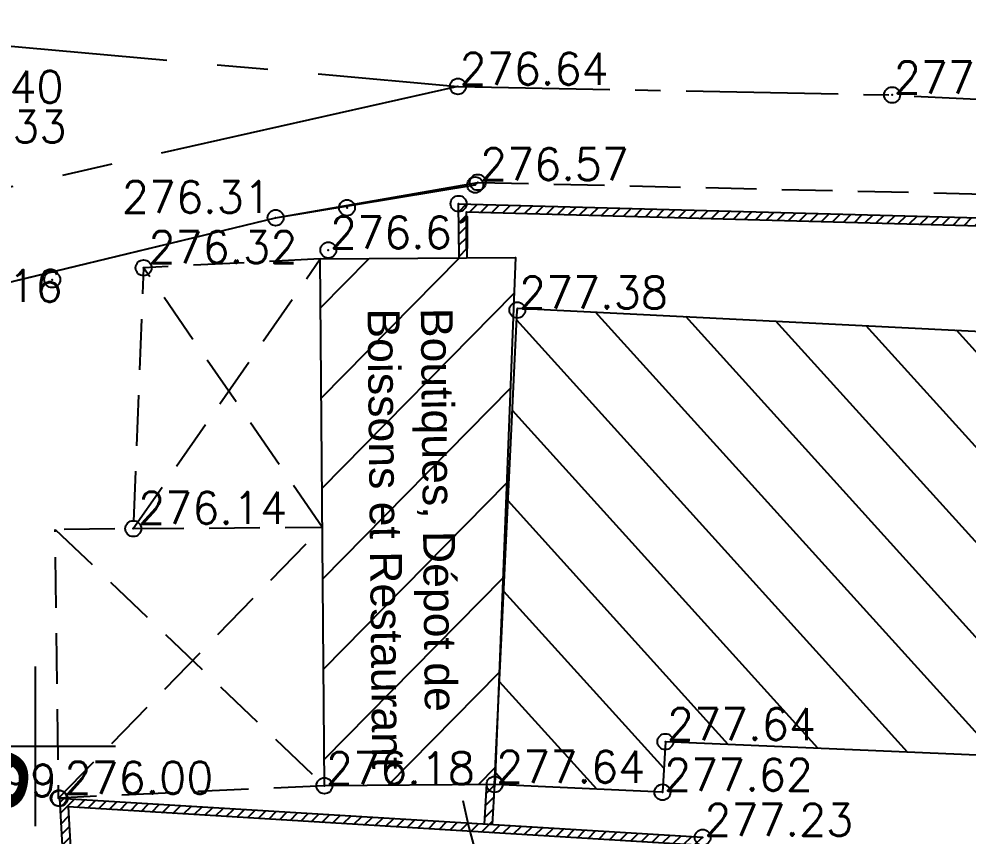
# Model space of a CAD drawing. Header units: millimetres. Extents: x 524954 to 526204, y 9523489 to 9524010.
# Drawn here: x 525599.48 to 525629.2, y 9523697.19 to 9523722.78 of the extents above; entities that cross this region are included whole.
import ezdxf
from ezdxf.enums import TextEntityAlignment as Align

# ---------------------------------------------------------------- set-up
doc = ezdxf.new("R2010")
doc.units = ezdxf.units.MM
doc.header["$PDMODE"] = 32
doc.header["$PDSIZE"] = 0.5
doc.linetypes.add('AXES2', pattern=[28.575, 19.05, -3.175, 3.175, -3.175])
doc.linetypes.add('CACHE2', pattern=[4.7625, 3.175, -1.5875])
for name, color, linetype in [('Axe_Piste', 3, 'AXES2'), ('Axe_Route_Existante', 1, 'AXES2'), ('Bati', 6, 'Continuous'), ('Bati_H', 1, 'Continuous'), ('Bord_Route_Existante', 6, 'Continuous'), ('Borde_Piste', 7, 'CACHE2'), ('Carroyage', 7, 'Continuous'), ('Cloture', 7, 'Continuous'), ('CN_01_00', 3, 'Continuous'), ('Murs', 1, 'Continuous'), ('Route - Route de la corniche de Brazzaville - Textes - Arcs', 1, 'Continuous'), ('TopoAlt', 3, 'Continuous'), ('TOPOJIS', 7, 'Continuous'), ('Toponomie', 7, 'CACHE2')]:
    doc.layers.add(name, color=color, linetype=linetype)
doc.layers.add('Bord_Route_Existante_POLY3D', color=6, linetype='Continuous', plot=False)
doc.styles.add('Affichages route', font='arial.ttf', dxfattribs={"height": 0.5})
doc.styles.add('Simplex 1.0', font='Simplex.shx', dxfattribs={"width": 0.99, "height": 1})
doc.styles.get("Standard").update_dxf_attribs({"font": 'arial.ttf'})
pattern_1 = [(45, (0, 0), (-0.1767766952966, 0.1767766952966), [])]

# ---------------------------------------------------------------- blocks, each defined once
blk = doc.blocks.new('TCPOINT M')
at = {"color": 0}
blk.add_point((0, 0), dxfattribs=at)
at = {"layer": 'TopoAlt', "style": 'Simplex 1.0', "width": 0.99}
blk.add_attdef('ALT', (0.15, 0.15), '', height=1, dxfattribs=at)

msp = doc.modelspace()

# ---------------------------------------------------------------- hatches: boundary and pattern name
at = {"layer": 'Bati_H'}
h = msp.add_hatch(dxfattribs=at)
h.set_pattern_fill('_U', color=256, scale=2, angle=-134.5411, style=0, pattern_type=0)
h.set_pattern_definition([(225.458865607, (0, 0), (1.42549412236, -1.4028422959), [])])
h.paths.add_polyline_path([(525614.384, 9523698.804), (525609.043, 9523698.761), (525608.911, 9523715.264), (525615.033, 9523715.313)])
h = msp.add_hatch(dxfattribs=at)
h.set_pattern_fill('_U', color=256, scale=2, angle=-47.8704, style=0, pattern_type=0)
h.set_pattern_definition([(312.129580575, (0, 0), (1.4832592306, 1.34161919143), [])])
h.paths.add_polyline_path([(525637.713, 9523712.586), (525637.052, 9523699.4), (525619.723, 9523700.142), (525619.633, 9523698.556), (525614.374, 9523698.804), (525615.087, 9523713.662), (525615.089, 9523713.721)])
at = {"layer": 'Murs'}
h = msp.add_hatch(dxfattribs=at)
h.set_pattern_fill('_U', color=256, scale=0.25, angle=45, style=0, pattern_type=0)
h.set_pattern_definition(pattern_1)
h.paths.add_polyline_path([(525613.262, 9523715.298), (525613.248, 9523716.996), (525639.259, 9523716.291), (525639.252, 9523716.042), (525613.5, 9523716.739), (525613.512, 9523715.3)])
h = msp.add_hatch(dxfattribs=at)
h.set_pattern_fill('_U', color=256, scale=0.25, angle=45, style=0, pattern_type=0)
h.set_pattern_definition(pattern_1)
h.paths.add_polyline_path([(525614.374, 9523698.804), (525614.297, 9523697.546), (525614.047, 9523697.561), (525614.124, 9523698.819)])
h = msp.add_hatch(dxfattribs=at)
h.set_pattern_fill('_U', color=256, scale=0.25, angle=45, style=0, pattern_type=0)
h.set_pattern_definition(pattern_1)
h.paths.add_polyline_path([(525620.892, 9523697.143), (525600.75, 9523698.363), (525603.024, 9523658.078), (525615.146, 9523657.565), (525623.111, 9523657.215), (525642.364, 9523653.203), (525642.415, 9523653.447), (525623.142, 9523657.463), (525615.157, 9523657.814), (525603.261, 9523658.318), (525601.015, 9523698.096), (525620.877, 9523696.893)])

# ---------------------------------------------------------------- linework, layer by layer
at = {"layer": 'Axe_Piste', "ltscale": 0.25, "flags": 128}
msp.add_lwpolyline([(525613.228, 9523720.669), (525626.827, 9523720.401), (525643.945, 9523719.587), (525674.498, 9523717.677), (525731.479, 9523713.01), (525740.572, 9523711.637), (525777.063, 9523706.435), (525784.098, 9523706.94), (525827.588, 9523700.163)], dxfattribs=at)
at = {"layer": 'Axe_Route_Existante', "ltscale": 0.5, "flags": 128}
for points in [[(525581.771, 9523728.297), (525585.207, 9523726.493), (525589.641, 9523723.681), (525594.657, 9523722.346), (525613.228, 9523720.669)], [(525613.228, 9523720.669), (525597.708, 9523717.18), (525583.508, 9523711.141), (525575.437, 9523707.835)]]:
    msp.add_lwpolyline(points, dxfattribs=at)
at = {"layer": 'Bati', "linetype": 'CACHE2', "ltscale": 0.5, "flags": 128}
for points in [[(525608.911, 9523715.264), (525603.382, 9523714.986), (525603.058, 9523706.815), (525600.615, 9523706.784)], [(525603.058, 9523706.815), (525608.911, 9523715.264)], [(525608.979, 9523706.862), (525603.382, 9523714.986)], [(525600.72, 9523698.376), (525608.979, 9523706.862)], [(525603.058, 9523706.815), (525608.979, 9523706.862)], [(525609.043, 9523698.761), (525600.72, 9523698.376), (525600.615, 9523706.784)], [(525600.615, 9523706.784), (525609.043, 9523698.761)]]:
    msp.add_lwpolyline(points, dxfattribs=at)
at = {"layer": 'Bati', "flags": 128}
for points in [[(525614.384, 9523698.804), (525609.043, 9523698.761), (525608.911, 9523715.264), (525615.033, 9523715.313), (525615.033, 9523715.313)], [(525637.713, 9523712.586), (525637.052, 9523699.4), (525619.723, 9523700.142), (525619.633, 9523698.556), (525614.374, 9523698.804), (525615.087, 9523713.662), (525615.089, 9523713.721)]]:
    msp.add_lwpolyline(points, close=True, dxfattribs=at)
at = {"layer": 'Bord_Route_Existante', "flags": 128}
msp.add_lwpolyline([(525461.112, 9523651.402), (525467.945, 9523652.385), (525485.241, 9523656.239), (525502.427, 9523662.393), (525506.854, 9523663.715), (525511.177, 9523665.194), (525516.213, 9523667.068), (525523.714, 9523670.191), (525544.56, 9523682.495), (525557.283, 9523693.066), (525562.756, 9523698.579), (525563.474, 9523699.322), (525564.289, 9523700.021), (525565.163, 9523700.512), (525583.855, 9523708.657), (525595.969, 9523713.769), (525607.517, 9523716.556), (525607.517, 9523716.556), (525607.517, 9523716.556), (525613.848, 9523717.664)], dxfattribs=at)
at = {"layer": 'Bord_Route_Existante_POLY3D'}
msp.add_polyline3d([(525461.112, 9523651.402, 275.48), (525467.945, 9523652.385, 275.63), (525485.241, 9523656.239, 275.51), (525502.427, 9523662.393, 275.42), (525503.35, 9523662.636, 275.42), (525506.854, 9523663.715, 275.41), (525511.177, 9523665.194, 275.45), (525516.213, 9523667.068, 275.49), (525523.714, 9523670.191, 275.53), (525544.56, 9523682.495, 275.6), (525557.283, 9523693.066, 275.67), (525562.756, 9523698.579, 275.68), (525563.474, 9523699.322, 275.68), (525564.289, 9523700.021, 275.65), (525565.163, 9523700.512, 275.68), (525583.855, 9523708.657, 275.97), (525595.969, 9523713.769, 276.16), (525596.026, 9523713.77, 276.156), (525607.517, 9523716.556, 276.305), (525613.768, 9523717.584, 276.565), (525613.848, 9523717.664, 276.56)], dxfattribs=at)
at = {"layer": 'Borde_Piste', "ltscale": 0.5, "flags": 128}
msp.add_lwpolyline([(525613.848, 9523717.664), (525637.784, 9523717.113), (525639.259, 9523716.291)], dxfattribs=at)
at = {"layer": 'Carroyage'}
for p, q in [((525600, 9523697.5), (525600, 9523702.5)), ((525597.5, 9523700), (525602.5, 9523700))]:
    msp.add_line(p, q, dxfattribs=at)
at = {"layer": 'Cloture', "flags": 128}
for points in [[(525613.262, 9523715.298), (525613.248, 9523716.996), (525639.259, 9523716.291)], [(525613.512, 9523715.3), (525613.5, 9523716.739), (525639.156, 9523716.044)], [(525614.124, 9523698.819), (525614.047, 9523697.561)], [(525614.374, 9523698.804), (525614.297, 9523697.546)], [(525620.892, 9523697.143), (525600.75, 9523698.363), (525603.024, 9523658.078), (525615.146, 9523657.565), (525623.111, 9523657.215), (525642.364, 9523653.203)], [(525620.877, 9523696.893), (525601.015, 9523698.096), (525603.261, 9523658.318), (525615.157, 9523657.814), (525623.142, 9523657.463), (525642.415, 9523653.447)]]:
    msp.add_lwpolyline(points, dxfattribs=at)
at = {"layer": 'CN_01_00', "elevation": 277, "flags": 128}
msp.add_lwpolyline([(525613.384, 9523698.302), (525613.563, 9523697.458), (525614.059, 9523695.635)], dxfattribs=at)

# ---------------------------------------------------------------- block references
at = {"layer": 'TOPOJIS'}
ref = msp.add_blockref('TCPOINT M', (525613.228, 9523720.669, 276.64), dxfattribs=at)
ref.add_attrib('ALT', '276.64', (525613.278, 9523720.719, 276.64), dxfattribs={"layer": 'TopoAlt', "height": 1, "style": 'Simplex 1.0', "width": 0.99})
ref = msp.add_blockref('TCPOINT M', (525626.827, 9523720.401, 277.22), dxfattribs=at)
ref.add_attrib('ALT', '277.22', (525626.877, 9523720.451, 277.22), dxfattribs={"layer": 'TopoAlt', "height": 1, "style": 'Simplex 1.0', "width": 0.99})
ref = msp.add_blockref('TCPOINT M', (525596.155, 9523720.107, 276.4), dxfattribs=at)
ref.add_attrib('ALT', '276.40', (525596.205, 9523720.157, 276.4), dxfattribs={"layer": 'TopoAlt', "height": 1, "style": 'Simplex 1.0', "width": 0.99})
ref = msp.add_blockref('TCPOINT M', (525596.247, 9523718.858, 276.33), dxfattribs=at)
ref.add_attrib('ALT', '276.33', (525596.297, 9523718.908, 276.33), dxfattribs={"layer": 'TopoAlt', "height": 1, "style": 'Simplex 1.0', "width": 0.99})
ref = msp.add_blockref('TCPOINT M', (525613.768, 9523717.584, 276.565), dxfattribs=at)
ref.add_attrib('ALT', '276.57', (525613.918, 9523717.734, 276.565), dxfattribs={"layer": 'TopoAlt', "height": 1, "style": 'Simplex 1.0', "width": 0.99})
for p in [(525613.848, 9523717.664, 276.56), (525613.248, 9523716.996, 276.51), (525609.752, 9523716.867, 276.499), (525600.518, 9523714.615, 276.3)]:
    msp.add_blockref('TCPOINT M', p, dxfattribs=at)
ref = msp.add_blockref('TCPOINT M', (525607.517, 9523716.556, 276.305), dxfattribs=at)
ref.add_attrib('ALT', '276.31', dxfattribs={"layer": 'TopoAlt', "height": 1, "style": 'Simplex 1.0', "width": 0.99}).set_placement((525607.367, 9523716.706, 276.305), align=Align.RIGHT)
ref = msp.add_blockref('TCPOINT M', (525609.167, 9523715.542, 276.61), dxfattribs=at)
ref.add_attrib('ALT', '276.61', (525609.217, 9523715.592, 276.61), dxfattribs={"layer": 'TopoAlt', "height": 1, "style": 'Simplex 1.0', "width": 0.99})
ref = msp.add_blockref('TCPOINT M', (525603.382, 9523714.986, 276.315), dxfattribs=at)
ref.add_attrib('ALT', '276.32', (525603.532, 9523715.136, 276.315), dxfattribs={"layer": 'TopoAlt', "height": 1, "style": 'Simplex 1.0', "width": 0.99})
ref = msp.add_blockref('TCPOINT M', (525596.026, 9523713.77, 276.156), dxfattribs=at)
ref.add_attrib('ALT', '276.16', (525596.176, 9523713.92, 276.156), dxfattribs={"layer": 'TopoAlt', "height": 1, "style": 'Simplex 1.0', "width": 0.99})
ref = msp.add_blockref('TCPOINT M', (525615.087, 9523713.662, 277.38), dxfattribs=at)
ref.add_attrib('ALT', '277.38', (525615.137, 9523713.712, 277.38), dxfattribs={"layer": 'TopoAlt', "height": 1, "style": 'Simplex 1.0', "width": 0.99})
ref = msp.add_blockref('TCPOINT M', (525603.058, 9523706.815, 276.143), dxfattribs=at)
ref.add_attrib('ALT', '276.14', (525603.208, 9523706.965, 276.143), dxfattribs={"layer": 'TopoAlt', "height": 1, "style": 'Simplex 1.0', "width": 0.99})
ref = msp.add_blockref('TCPOINT M', (525619.723, 9523700.142, 277.64), dxfattribs=at)
ref.add_attrib('ALT', '277.64', (525619.773, 9523700.192, 277.64), dxfattribs={"layer": 'TopoAlt', "height": 1, "style": 'Simplex 1.0', "width": 0.99})
ref = msp.add_blockref('TCPOINT M', (525609.043, 9523698.761, 276.18), dxfattribs=at)
ref.add_attrib('ALT', '276.18', (525609.093, 9523698.811, 276.18), dxfattribs={"layer": 'TopoAlt', "height": 1, "style": 'Simplex 1.0', "width": 0.99})
ref = msp.add_blockref('TCPOINT M', (525614.374, 9523698.804, 277.64), dxfattribs=at)
ref.add_attrib('ALT', '277.64', (525614.424, 9523698.854, 277.64), dxfattribs={"layer": 'TopoAlt', "height": 1, "style": 'Simplex 1.0', "width": 0.99})
ref = msp.add_blockref('TCPOINT M', (525600.72, 9523698.376, 275.99), dxfattribs=at)
ref.add_attrib('ALT', '275.99', dxfattribs={"layer": 'TopoAlt', "height": 1, "style": 'Simplex 1.0', "width": 0.99}).set_placement((525600.67, 9523698.426, 275.99), align=Align.RIGHT)
ref = msp.add_blockref('TCPOINT M', (525600.75, 9523698.363, 276.004), dxfattribs=at)
ref.add_attrib('ALT', '276.00', (525600.9, 9523698.513, 276.004), dxfattribs={"layer": 'TopoAlt', "height": 1, "style": 'Simplex 1.0', "width": 0.99})
ref = msp.add_blockref('TCPOINT M', (525619.633, 9523698.556, 277.62), dxfattribs=at)
ref.add_attrib('ALT', '277.62', (525619.683, 9523698.606, 277.62), dxfattribs={"layer": 'TopoAlt', "height": 1, "style": 'Simplex 1.0', "width": 0.99})
ref = msp.add_blockref('TCPOINT M', (525620.892, 9523697.143, 277.23), dxfattribs=at)
ref.add_attrib('ALT', '277.23', (525620.942, 9523697.193, 277.23), dxfattribs={"layer": 'TopoAlt', "height": 1, "style": 'Simplex 1.0', "width": 0.99})

# ---------------------------------------------------------------- texts
at = {"layer": 'Route - Route de la corniche de Brazzaville - Textes - Arcs', "style": 'Affichages route'}
msp.add_text('G=11.67gr', height=3, rotation=79.4975, dxfattribs=at).set_placement((525594.565, 9523692.257), align=Align.TOP_CENTER)
at = {"layer": 'Toponomie', "insert": (525613.062, 9523713.739), "char_height": 1, "width": 40.17376, "attachment_point": 1, "rotation": 270.593}
msp.add_mtext('Boutiques, Dépot de \\PBoissons et Restaurant\\P\\pi19.893; ', dxfattribs=at)

doc.saveas('drawing.dxf')
